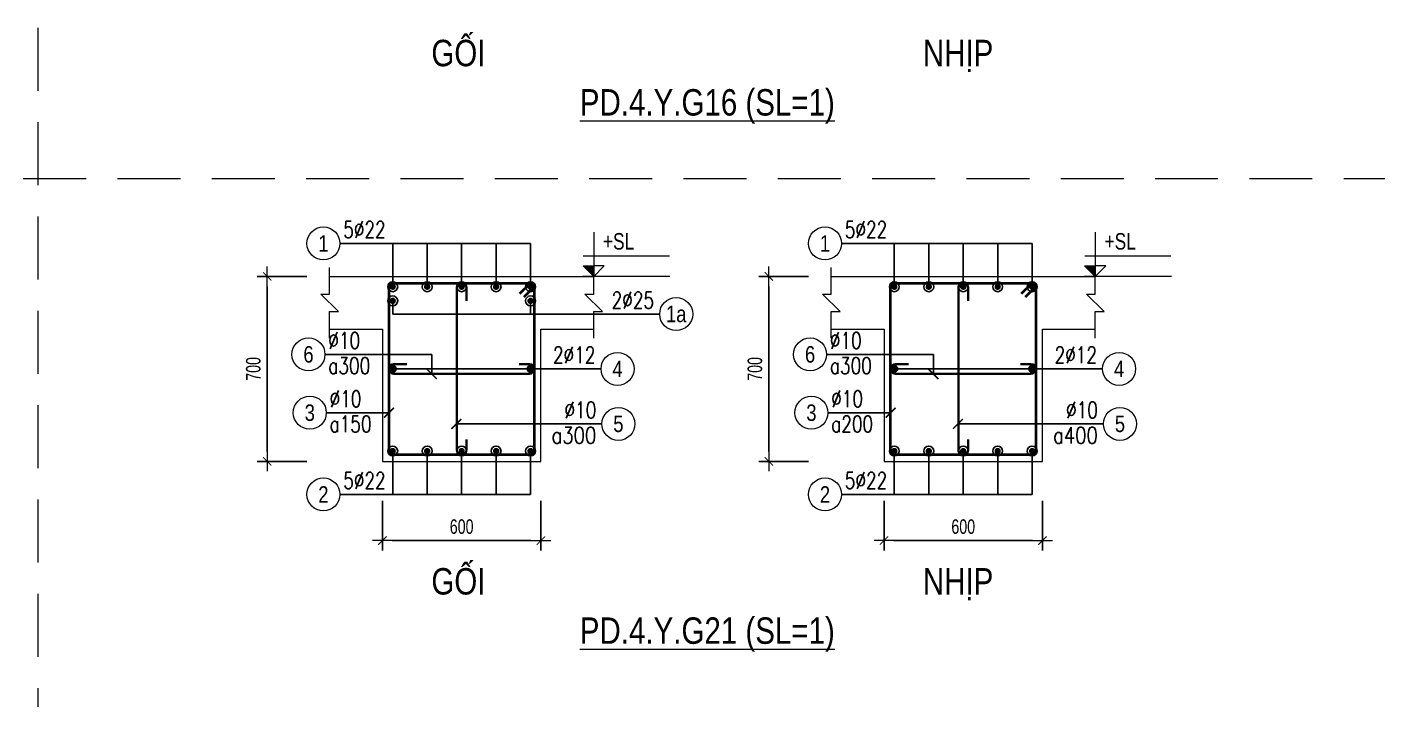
# Model space of a CAD drawing. Header units: millimetres. Extents: x 0 to 264070, y -218202 to 27271.
# Drawn here: x 235320 to 240436, y -218202 to -215628 of the extents above; entities that cross this region are included whole.
import ezdxf
from ezdxf.enums import TextEntityAlignment as Align

# ---------------------------------------------------------------- set-up
doc = ezdxf.new("R2010")
doc.units = ezdxf.units.MM
doc.header["$PDMODE"] = 3
doc.linetypes.add('HIDDEN2', pattern=[4.7625, 3.175, -1.5875])
doc.layers.get('0').update_dxf_attribs({"lineweight": 20})
doc.layers.get('Defpoints').update_dxf_attribs({"color": 151, "lineweight": 9})
for name, color, linetype, lineweight in [('NDC_S_ANNO', 7, 'Continuous', 20), ('NDC_S_CONTINUOUS', 3, 'Continuous', 20), ('NDC_S_DIM', 1, 'Continuous', 15), ('NDC_S_HIDDEN', 8, 'HIDDEN2', 13), ('NDC_S_REBAR', 4, 'Continuous', 35), ('NDC_S_STIRRUP', 4, 'Continuous', 40), ('NDC_S_TEXT SYMBOL', 7, 'Continuous', 20), ('NDC_S_THIN LINE', 8, 'Continuous', 9), ('NDC_S_VN TEXT', 7, 'Continuous', 20)]:
    doc.layers.add(name, color=color, linetype=linetype, lineweight=lineweight)
doc.styles.add('ARIAL', font='arial.ttf', dxfattribs={"width": 0.8})
doc.styles.add('NDC_ANNO', font='', dxfattribs={"width": 0.8})
doc.styles.add('NDC_DIM', font='', dxfattribs={"width": 0.75})
doc.styles.add('NDC_EN TXT', font='romans.shx', dxfattribs={"width": 0.8})
doc.styles.get('NDC_ANNO').set_extended_font_data('Dotum')
doc.styles.get('NDC_DIM').set_extended_font_data('Dotum')
doc.dimstyles.new('NDC_dim_25', dxfattribs={"dimscale": 25, "dimtxt": 2.2, "dimasz": 1.5, "dimexe": 1.5, "dimexo": 2.5, "dimgap": 1, "dimtad": 1, "dimdec": 0, "dimzin": 0, "dimdsep": 46, "dimtxsty": 'NDC_DIM', "dimblk": 'DIMMARK', "dimcen": 0.09, "dimdle": 1.2, "dimclrd": 1, "dimclre": 1, "dimclrt": 3, "dimadec": 0, "dimazin": 0, "dimtfac": 1, "dimtdec": 0, "dimtix": 1, "dimtofl": 0, "dimtmove": 0, "dimatfit": 3, "dimfxl": 6, "dimfxlon": 1, "dimtolj": 1, "dimtzin": 0, "dimarcsym": 0})

# ---------------------------------------------------------------- blocks, each defined once
blk = doc.blocks.new('kata_block_TD')
at = {"color": 6, "linetype": 'ByBlock', "lineweight": -2, "style": 'ARIAL', "width": 0.8}
blk.add_attdef('SECTDET2', text='', height=5, dxfattribs=at).set_placement((0, 7.97), align=Align.CENTER)
at = {"color": 0, "linetype": 'ByBlock', "lineweight": -2, "style": 'ARIAL', "width": 0.8}
blk.add_attdef('SECTDET1', text='', height=5, dxfattribs=at).set_placement((0, 1.47), align=Align.CENTER)
at = {"color": 3, "lineweight": 25, "style": 'ARIAL', "width": 0.8}
blk.add_attdef('SSCALE', text='', height=2.5, dxfattribs=at).set_placement((0, -4), align=Align.CENTER)
blk = doc.blocks.new('*U239')
blk.add_circle((2.5, 0), 2.5)
at = {"layer": 'NDC_S_VN TEXT', "color": 3, "style": 'NDC_EN TXT', "width": 0.75}
blk.add_attdef('DK2', text='', height=2.5, dxfattribs=at).set_placement((-0.85, 0.85), align=Align.RIGHT)
at = {"layer": 'NDC_S_VN TEXT', "color": 7, "style": 'ARIAL', "width": 0.8}
blk.add_attdef('SH3', text='', height=2.5, dxfattribs=at).set_placement((2.5, 0), align=Align.MIDDLE)
blk = doc.blocks.new('*U240')
blk.add_circle((-2.5, 0), 2.5)
at = {"layer": 'NDC_S_VN TEXT', "color": 3, "style": 'NDC_EN TXT', "width": 0.75}
blk.add_attdef('DK1', (0.5, 0.85), '', height=2.5, dxfattribs=at)
at = {"layer": 'NDC_S_VN TEXT', "color": 7, "style": 'ARIAL', "width": 0.8}
blk.add_attdef('SH2', text='', height=2.5, dxfattribs=at).set_placement((-2.5, 0), align=Align.MIDDLE)
blk = doc.blocks.new('*U241')
blk.add_circle((-2.5, 0), 2.5)
at = {"layer": 'NDC_S_VN TEXT', "color": 3, "style": 'NDC_EN TXT', "width": 0.75}
for tag, p in [('DK1', (0.5, 0.85)), ('KC1', (0.5, -2.97))]:
    blk.add_attdef(tag, p, '', height=2.5, dxfattribs=at)
at = {"layer": 'NDC_S_VN TEXT', "color": 7, "style": 'ARIAL', "width": 0.8}
blk.add_attdef('SH2', text='', height=2.5, dxfattribs=at).set_placement((-2.5, 0), align=Align.MIDDLE)
blk = doc.blocks.new('*U321')
blk.add_circle((2.5, 0), 2.5)
at = {"layer": 'NDC_S_VN TEXT', "color": 3, "style": 'NDC_EN TXT'}
for tag, width, p in [('DK2', 0.75, (-0.85, 0.85)), ('KC2', 0.8, (-0.85, -2.97))]:
    blk.add_attdef(tag, text='', height=2.5, dxfattribs=dict(at, width=width)).set_placement(p, align=Align.RIGHT)
at = {"layer": 'NDC_S_VN TEXT', "color": 7, "style": 'ARIAL', "width": 0.8}
blk.add_attdef('SH3', text='', height=2.5, dxfattribs=at).set_placement((2.5, 0), align=Align.MIDDLE)
blk = doc.blocks.new('kata_block_THEP')
at = {"layer": 'NDC_S_REBAR', "color": 0}
for p, q in [((-0.5, 0), (0.5, 0)), ((-0.35, 0.35), (0.35, -0.35)), ((0.35, 0.35), (-0.35, -0.35)), ((0, 0.5), (0, -0.5))]:
    blk.add_line(p, q, dxfattribs=at)
at = {"layer": 'NDC_S_REBAR', "color": 0, "const_width": 0.0833}
blk.add_lwpolyline([(-0.5, 0, 1), (0.5, 0, 1), (-0.5, 0, 1)], format="xyb", dxfattribs=at)
blk = doc.blocks.new('DIMMARK')
at = {"layer": 'NDC_S_DIM', "color": 1}
blk.add_line((-1.5, 0), (1, 0), dxfattribs=at)
at = {"layer": 'NDC_S_DIM', "color": 2, "const_width": 0.1}
blk.add_lwpolyline([(-0.42, -0.42), (0.42, 0.42)], dxfattribs=at)
blk = doc.blocks.new('*D842')
at = {"layer": 'Defpoints', "color": 0, "transparency": 16777216}
for p in [(238635.2, -216572.1), (238129.2, -217272.1), (238635.2, -217272.1)]:
    blk.add_point(p, dxfattribs=at)
at = {"layer": 'NDC_S_DIM', "color": 1, "lineweight": -2, "transparency": 16777216}
for p, q in [((238279.2, -216572.1), (238091.7, -216572.1)), ((238129.2, -216609.6), (238129.2, -217234.6)), ((238279.2, -217272.1), (238091.7, -217272.1))]:
    blk.add_line(p, q, dxfattribs=at)
at = {"layer": 'NDC_S_DIM', "color": 1, "lineweight": -2, "transparency": 16777216, "xscale": 37.5, "yscale": 37.5, "zscale": 37.5}
for p, rotation in [((238129.2, -216572.1), 90), ((238129.2, -217272.1), 270)]:
    blk.add_blockref('DIMMARK', p, dxfattribs=dict(at, rotation=rotation))
at = {"layer": 'NDC_S_DIM', "color": 3, "transparency": 16777216, "insert": (238076.7, -216922.1), "char_height": 55, "attachment_point": 5, "rotation": 90, "style": 'NDC_DIM'}
blk.add_mtext('\\A1;700', dxfattribs=at)
blk = doc.blocks.new('*D843')
at = {"layer": 'Defpoints', "color": 0, "transparency": 16777216}
for p in [(238565.5, -217272.1), (239165.5, -217272.1), (239165.5, -217572.1)]:
    blk.add_point(p, dxfattribs=at)
at = {"layer": 'NDC_S_DIM', "color": 1, "lineweight": -2, "transparency": 16777216}
for p, q in [((238565.5, -217422.1), (238565.5, -217609.6)), ((239165.5, -217422.1), (239165.5, -217609.6)), ((238603, -217572.1), (239128, -217572.1))]:
    blk.add_line(p, q, dxfattribs=at)
at = {"layer": 'NDC_S_DIM', "color": 1, "lineweight": -2, "transparency": 16777216, "xscale": 37.5, "yscale": 37.5, "zscale": 37.5, "rotation": 180}
blk.add_blockref('DIMMARK', (238565.5, -217572.1), dxfattribs=at)
at = {"layer": 'NDC_S_DIM', "color": 1, "lineweight": -2, "transparency": 16777216, "xscale": 37.5, "yscale": 37.5, "zscale": 37.5}
blk.add_blockref('DIMMARK', (239165.5, -217572.1), dxfattribs=at)
at = {"layer": 'NDC_S_DIM', "color": 3, "transparency": 16777216, "insert": (238865.5, -217519.6), "char_height": 55, "attachment_point": 5, "style": 'NDC_DIM'}
blk.add_mtext('\\A1;600', dxfattribs=at)
blk = doc.blocks.new('kata_block_CT')
at = {"layer": 'NDC_S_ANNO'}
blk.add_hatch(color=3, dxfattribs=at).paths.add_polyline_path([(0, 1.6), (-1.61, 1.6), (0, 0)])
at = {"layer": 'NDC_S_ANNO', "ltscale": 50}
h = blk.add_hatch(dxfattribs=at)
h.set_pattern_fill('ANSI31', color=256, scale=1.406, style=0)
h.paths.add_polyline_path([(0, 1.6), (0, 0), (1.61, 1.6)])
for p, q in [((-1.59, 3.14), (11.47, 3.14)), ((11.56, 0), (-1.64, 0))]:
    blk.add_line(p, q, dxfattribs=at)
for points in [[(0, 6.69), (0, 0)], [(0, 0), (-1.61, 1.6), (0, 1.6)], [(0, 0), (1.61, 1.6), (0, 1.6)]]:
    blk.add_lwpolyline(points, dxfattribs=at)
at = {"layer": 'NDC_S_ANNO', "color": 8, "ltscale": 50}
blk.add_lwpolyline([(0, 0), (-1.61, 1.6), (0, 1.6)], dxfattribs=at)
at = {"layer": 'NDC_S_TEXT SYMBOL', "color": 3, "style": 'NDC_ANNO', "width": 0.8}
blk.add_attdef('CT', (1.41, 4.07), '', height=2.5, dxfattribs=at)
blk = doc.blocks.new('*D844')
at = {"layer": 'Defpoints', "color": 0, "transparency": 16777216}
for p in [(236735.6, -216572.1), (236229.6, -217272.1), (236735.6, -217272.1)]:
    blk.add_point(p, dxfattribs=at)
at = {"layer": 'NDC_S_DIM', "color": 1, "lineweight": -2, "transparency": 16777216}
for p, q in [((236379.6, -216572.1), (236192.1, -216572.1)), ((236229.6, -216609.6), (236229.6, -217234.6)), ((236379.6, -217272.1), (236192.1, -217272.1))]:
    blk.add_line(p, q, dxfattribs=at)
at = {"layer": 'NDC_S_DIM', "color": 1, "lineweight": -2, "transparency": 16777216, "xscale": 37.5, "yscale": 37.5, "zscale": 37.5}
for p, rotation in [((236229.6, -216572.1), 90), ((236229.6, -217272.1), 270)]:
    blk.add_blockref('DIMMARK', p, dxfattribs=dict(at, rotation=rotation))
at = {"layer": 'NDC_S_DIM', "color": 3, "transparency": 16777216, "insert": (236177.1, -216922.1), "char_height": 55, "attachment_point": 5, "rotation": 90, "style": 'NDC_DIM'}
blk.add_mtext('\\A1;700', dxfattribs=at)
blk = doc.blocks.new('*D845')
at = {"layer": 'Defpoints', "color": 0, "transparency": 16777216}
for p in [(236665.9, -217272.1), (237265.9, -217272.1), (237265.9, -217572.1)]:
    blk.add_point(p, dxfattribs=at)
at = {"layer": 'NDC_S_DIM', "color": 1, "lineweight": -2, "transparency": 16777216}
for p, q in [((236665.9, -217422.1), (236665.9, -217609.6)), ((237265.9, -217422.1), (237265.9, -217609.6)), ((236703.4, -217572.1), (237228.4, -217572.1))]:
    blk.add_line(p, q, dxfattribs=at)
at = {"layer": 'NDC_S_DIM', "color": 1, "lineweight": -2, "transparency": 16777216, "xscale": 37.5, "yscale": 37.5, "zscale": 37.5, "rotation": 180}
blk.add_blockref('DIMMARK', (236665.9, -217572.1), dxfattribs=at)
at = {"layer": 'NDC_S_DIM', "color": 1, "lineweight": -2, "transparency": 16777216, "xscale": 37.5, "yscale": 37.5, "zscale": 37.5}
blk.add_blockref('DIMMARK', (237265.9, -217572.1), dxfattribs=at)
at = {"layer": 'NDC_S_DIM', "color": 3, "transparency": 16777216, "insert": (236965.9, -217519.6), "char_height": 55, "attachment_point": 5, "style": 'NDC_DIM'}
blk.add_mtext('\\A1;600', dxfattribs=at)

msp = doc.modelspace()

# ---------------------------------------------------------------- linework, layer by layer
at = {"layer": 'NDC_S_CONTINUOUS'}
for points in [[(236465.9, -216572.1), (236665.9, -216572.1), (236665.9, -216572.1), (237265.9, -216572.1), (237265.9, -216572.1), (237465.9, -216572.1)], [(238365.5, -216572.1), (238565.5, -216572.1), (238565.5, -216572.1), (239165.5, -216572.1), (239165.5, -216572.1), (239365.5, -216572.1)], [(236465.9, -216772.1), (236665.9, -216772.1), (236665.9, -217272.1), (237265.9, -217272.1), (237265.9, -216772.1), (237465.9, -216772.1)], [(238365.5, -216772.1), (238565.5, -216772.1), (238565.5, -217272.1), (239165.5, -217272.1), (239165.5, -216772.1), (239365.5, -216772.1)]]:
    msp.add_lwpolyline(points, dxfattribs=at)
at = {"layer": 'NDC_S_DIM'}
for centre in [(236704.9, -216664.6), (237226.9, -216664.6)]:
    msp.add_circle(centre, 18.8, dxfattribs=at)
at = {"layer": 'NDC_S_HIDDEN', "ltscale": 75}
for p, q in [((235360.4, -214202), (235360.4, -218202)), ((243045, -216202), (225114.4, -216202))]:
    msp.add_line(p, q, dxfattribs=at)
at = {"layer": 'NDC_S_REBAR'}
for points in [[(236984.3, -216664.4), (236984.3, -216615.5, 1), (236947.4, -216615.5), (236947.4, -217228.6, 1), (236984.3, -217228.6), (236984.3, -217189.4, -0.414214)], [(238883.9, -216664.4), (238883.9, -216615.5, 1), (238847, -216615.5), (238847, -217228.6, 1), (238883.9, -217228.6), (238883.9, -217189.4, -0.414214)], [(236758.3, -216903.6), (236709.4, -216903.6, 1), (236709.4, -216940.5), (237222.5, -216940.5, 1), (237222.5, -216903.6), (237183.3, -216903.6, -0.414214)], [(238657.8, -216903.6), (238608.9, -216903.6, 1), (238608.9, -216940.5), (239122.1, -216940.5, 1), (239122.1, -216903.6), (239082.8, -216903.6, -0.414214)]]:
    msp.add_lwpolyline(points, format="xyb", dxfattribs=at)
at = {"layer": 'NDC_S_STIRRUP'}
for points in [[(237186.9, -216637.1), (237226.9, -216597.1, -0.414214), (237240.9, -216611.1), (237240.9, -217233.1, -0.414214), (237226.9, -217247.1), (236704.9, -217247.1, -0.414214), (236690.9, -217233.1), (236690.9, -216611.1, -0.414214), (236704.9, -216597.1), (237226.9, -216597.1, -0.414214), (237240.9, -216611.1), (237200.9, -216651.1)], [(239086.5, -216637.1), (239126.5, -216597.1, -0.414214), (239140.5, -216611.1), (239140.5, -217233.1, -0.414214), (239126.5, -217247.1), (238604.5, -217247.1, -0.414214), (238590.5, -217233.1), (238590.5, -216611.1, -0.414214), (238604.5, -216597.1), (239126.5, -216597.1, -0.414214), (239140.5, -216611.1), (239100.5, -216651.1)]]:
    msp.add_lwpolyline(points, format="xyb", dxfattribs=at)
at = {"layer": 'NDC_S_THIN LINE'}
for points in [[(236465.9, -216805.4), (236465.9, -216705.4), (236499.3, -216705.4), (236432.6, -216638.7), (236465.9, -216638.7), (236465.9, -216538.7)], [(237465.9, -216805.4), (237465.9, -216705.4), (237499.3, -216705.4), (237432.6, -216638.7), (237465.9, -216638.7), (237465.9, -216538.7)], [(238365.5, -216805.4), (238365.5, -216705.4), (238398.8, -216705.4), (238332.2, -216638.7), (238365.5, -216638.7), (238365.5, -216538.7)], [(239365.5, -216805.4), (239365.5, -216705.4), (239398.8, -216705.4), (239332.2, -216638.7), (239365.5, -216638.7), (239365.5, -216538.7)]]:
    msp.add_lwpolyline(points, dxfattribs=at)

# ---------------------------------------------------------------- block references
at = {"layer": 'NDC_S_REBAR', "xscale": 22, "yscale": 22, "zscale": 22}
for p in [(236704.9, -216611.1), (236835.4, -216611.1), (236965.9, -216611.1), (237096.4, -216611.1), (237226.9, -216611.1), (238604.5, -216611.1), (238735, -216611.1), (238865.5, -216611.1), (238996, -216611.1), (239126.5, -216611.1), (236704.9, -216664.6), (237226.9, -216664.6), (236704.9, -216922.1), (237226.9, -216922.1), (238604.5, -216922.1), (239126.5, -216922.1), (236704.9, -217233.1), (236835.4, -217233.1), (236965.9, -217233.1), (237096.4, -217233.1), (237226.9, -217233.1), (238604.5, -217233.1), (238735, -217233.1), (238865.5, -217233.1), (238996, -217233.1), (239126.5, -217233.1)]:
    msp.add_blockref('kata_block_THEP', p, dxfattribs=at)
at = {"layer": 'NDC_S_THIN LINE', "xscale": 25, "yscale": 25, "zscale": 25}
for name, p, values in [('*U240', (236504.9, -216447.1), {'SH2': '1', 'DK1': '5%%c22'}), ('*U240', (238404.5, -216447.1), {'SH2': '1', 'DK1': '5%%c22'}), ('*U239', (237715.9, -216714.6), {'SH3': '1a', 'DK2': '2%%c25'}), ('*U241', (236448.4, -216867.1), {'SH2': '6', 'DK1': '%%c10', 'KC1': 'a300'}), ('*U241', (238348, -216867.1), {'SH2': '6', 'DK1': '%%c10', 'KC1': 'a300'}), ('*U239', (237493.8, -216922.1), {'SH3': '4', 'DK2': '2%%c12'}), ('*U239', (239393.4, -216922.1), {'SH3': '4', 'DK2': '2%%c12'}), ('*U241', (236453.4, -217087.9), {'SH2': '3', 'DK1': '%%c10', 'KC1': 'a150'}), ('*U241', (238353, -217087.9), {'SH2': '3', 'DK1': '%%c10', 'KC1': 'a200'}), ('*U321', (237497, -217130.5), {'SH3': '5', 'DK2': '%%c10', 'KC2': 'a300'}), ('*U321', (239396.5, -217130.5), {'SH3': '5', 'DK2': '%%c10', 'KC2': 'a400'}), ('*U240', (236504.9, -217397.1), {'SH2': '2', 'DK1': '5%%c22'}), ('*U240', (238404.5, -217397.1), {'SH2': '2', 'DK1': '5%%c22'})]:
    msp.add_blockref(name, p, dxfattribs=at).add_auto_attribs(values)
at = {"layer": 'NDC_S_VN TEXT'}
ref = msp.add_blockref('kata_block_TD', (236953.7, -215805.7), dxfattribs=dict(at, xscale=20, yscale=20, zscale=20))
ref.add_attrib('SECTDET1', 'GỐI', dxfattribs={"layer": '0', "color": 0, "linetype": 'ByBlock', "lineweight": -2, "height": 100, "style": 'ARIAL', "width": 0.8}).set_placement((236953.7, -215776.3), align=Align.CENTER)
ref = msp.add_blockref('kata_block_TD', (238846, -215805.7), dxfattribs=dict(at, xscale=20, yscale=20, zscale=20))
ref.add_attrib('SECTDET1', 'NHỊP', dxfattribs={"layer": '0', "color": 0, "linetype": 'ByBlock', "lineweight": -2, "height": 100, "style": 'ARIAL', "width": 0.8}).set_placement((238846, -215776.3), align=Align.CENTER)
ref = msp.add_blockref('kata_block_TD', (237896.3, -215992.4), dxfattribs=dict(at, xscale=20, yscale=20, zscale=20))
ref.add_attrib('SECTDET1', '%%uPD.4.Y.G16 (SL=1)', dxfattribs={"layer": '0', "color": 0, "linetype": 'ByBlock', "lineweight": -2, "height": 100, "style": 'ARIAL', "width": 0.8}).set_placement((237896.3, -215963), align=Align.CENTER)
at = {"layer": 'NDC_S_VN TEXT', "xscale": 25, "yscale": 25, "zscale": 25}
for p in [(237465.9, -216572.1), (239365.5, -216572.1)]:
    msp.add_blockref('kata_block_CT', p, dxfattribs=at).add_auto_attribs({'CT': '+SL'})
at = {"layer": 'NDC_S_VN TEXT'}
ref = msp.add_blockref('kata_block_TD', (236953.7, -217805.7), dxfattribs=dict(at, xscale=20, yscale=20, zscale=20))
ref.add_attrib('SECTDET1', 'GỐI', dxfattribs={"layer": '0', "color": 0, "linetype": 'ByBlock', "lineweight": -2, "height": 100, "style": 'ARIAL', "width": 0.8}).set_placement((236953.7, -217776.3), align=Align.CENTER)
ref = msp.add_blockref('kata_block_TD', (238846, -217805.7), dxfattribs=dict(at, xscale=20, yscale=20, zscale=20))
ref.add_attrib('SECTDET1', 'NHỊP', dxfattribs={"layer": '0', "color": 0, "linetype": 'ByBlock', "lineweight": -2, "height": 100, "style": 'ARIAL', "width": 0.8}).set_placement((238846, -217776.3), align=Align.CENTER)
ref = msp.add_blockref('kata_block_TD', (237896.3, -217992.4), dxfattribs=dict(at, xscale=20, yscale=20, zscale=20))
ref.add_attrib('SECTDET1', '%%uPD.4.Y.G21 (SL=1)', dxfattribs={"layer": '0', "color": 0, "linetype": 'ByBlock', "lineweight": -2, "height": 100, "style": 'ARIAL', "width": 0.8}).set_placement((237896.3, -217963), align=Align.CENTER)

# ---------------------------------------------------------------- dimensions: what is measured, and where the dimension line sits
at = {"layer": 'NDC_S_DIM'}
for base, p1, p2, picture, middle in [((236229.6, -217272.1), (236735.6, -216572.1), (236735.6, -217272.1), '*D844', (236177.1, -216922.1)), ((238129.2, -217272.1), (238635.2, -216572.1), (238635.2, -217272.1), '*D842', (238076.7, -216922.1))]:
    dim = msp.add_linear_dim(base=base, p1=p1, p2=p2, angle=270, dimstyle='NDC_dim_25', dxfattribs=at)
    dim.commit()
    dim.dimension.update_dxf_attribs({"geometry": picture, "text_midpoint": middle})
for base, p1, p2, picture, middle in [((237265.9, -217572.1), (236665.9, -217272.1), (237265.9, -217272.1), '*D845', (236965.9, -217519.6)), ((239165.5, -217572.1), (238565.5, -217272.1), (239165.5, -217272.1), '*D843', (238865.5, -217519.6))]:
    dim = msp.add_linear_dim(base=base, p1=p1, p2=p2, dimstyle='NDC_dim_25', dxfattribs=at)
    dim.commit()
    dim.dimension.update_dxf_attribs({"geometry": picture, "text_midpoint": middle})

# ---------------------------------------------------------------- leaders
at = {"layer": 'NDC_S_THIN LINE'}
for points, override in [([(237226.9, -216611.1), (237226.9, -216447.1), (236504.9, -216447.1)], {"dimldrblk": 'DotBlank'}), ([(237096.4, -216611.1), (237096.4, -216447.1), (236504.9, -216447.1)], {"dimldrblk": 'DotBlank'}), ([(236965.9, -216611.1), (236965.9, -216447.1), (236504.9, -216447.1)], {"dimldrblk": 'DotBlank'}), ([(236835.4, -216611.1), (236835.4, -216447.1), (236504.9, -216447.1)], {"dimldrblk": 'DotBlank'}), ([(236704.9, -216611.1), (236704.9, -216447.1), (236504.9, -216447.1)], {"dimldrblk": 'DotBlank'}), ([(239126.5, -216611.1), (239126.5, -216447.1), (238404.5, -216447.1)], {"dimldrblk": 'DotBlank'}), ([(238996, -216611.1), (238996, -216447.1), (238404.5, -216447.1)], {"dimldrblk": 'DotBlank'}), ([(238865.5, -216611.1), (238865.5, -216447.1), (238404.5, -216447.1)], {"dimldrblk": 'DotBlank'}), ([(238735, -216611.1), (238735, -216447.1), (238404.5, -216447.1)], {"dimldrblk": 'DotBlank'}), ([(238604.5, -216611.1), (238604.5, -216447.1), (238404.5, -216447.1)], {"dimldrblk": 'DotBlank'}), ([(236704.9, -216664.6), (236704.9, -216714.6), (237715.9, -216714.6)], {"dimldrblk": 'DotBlank'}), ([(237226.9, -216664.6), (237226.9, -216714.6), (237715.9, -216714.6)], {"dimldrblk": 'DotBlank'}), ([(236853.3, -216942.1), (236853.3, -216867.1), (236448.4, -216867.1)], {"dimldrblk": 'ArchTick'}), ([(238752.8, -216942.1), (238752.8, -216867.1), (238348, -216867.1)], {"dimldrblk": 'ArchTick'}), ([(236704.9, -216922.1), (237232.9, -216922.1)], {"dimasz": 1, "dimldrblk": 'DotBlank'}), ([(237226.9, -216922.1), (236704.9, -216922.1)], {"dimasz": 1, "dimldrblk": 'DotBlank'}), ([(237226.9, -216922.1), (237493.8, -216922.1)], {"dimldrblk": 'DotSmall'}), ([(238604.5, -216922.1), (239132.5, -216922.1)], {"dimasz": 1, "dimldrblk": 'DotBlank'}), ([(239126.5, -216922.1), (238604.5, -216922.1)], {"dimasz": 1, "dimldrblk": 'DotBlank'}), ([(239126.5, -216922.1), (239393.4, -216922.1)], {"dimldrblk": 'DotSmall'}), ([(236690.9, -217087.9), (236453.4, -217087.9)], {"dimldrblk": 'ArchTick'}), ([(238590.5, -217087.9), (238353, -217087.9)], {"dimldrblk": 'ArchTick'}), ([(236945.9, -217130.5), (237497, -217130.5)], {"dimldrblk": 'ArchTick'}), ([(238845.5, -217130.5), (239396.5, -217130.5)], {"dimldrblk": 'ArchTick'}), ([(237226.9, -217233.1), (237226.9, -217397.1), (236504.9, -217397.1)], {"dimldrblk": 'DotBlank'}), ([(237096.4, -217233.1), (237096.4, -217397.1), (236504.9, -217397.1)], {"dimldrblk": 'DotBlank'}), ([(236965.9, -217233.1), (236965.9, -217397.1), (236504.9, -217397.1)], {"dimldrblk": 'DotBlank'}), ([(236835.4, -217233.1), (236835.4, -217397.1), (236504.9, -217397.1)], {"dimldrblk": 'DotBlank'}), ([(236704.9, -217233.1), (236704.9, -217397.1), (236504.9, -217397.1)], {"dimldrblk": 'DotBlank'}), ([(239126.5, -217233.1), (239126.5, -217397.1), (238404.5, -217397.1)], {"dimldrblk": 'DotBlank'}), ([(238996, -217233.1), (238996, -217397.1), (238404.5, -217397.1)], {"dimldrblk": 'DotBlank'}), ([(238865.5, -217233.1), (238865.5, -217397.1), (238404.5, -217397.1)], {"dimldrblk": 'DotBlank'}), ([(238735, -217233.1), (238735, -217397.1), (238404.5, -217397.1)], {"dimldrblk": 'DotBlank'}), ([(238604.5, -217233.1), (238604.5, -217397.1), (238404.5, -217397.1)], {"dimldrblk": 'DotBlank'})]:
    msp.add_leader(points, dimstyle='NDC_dim_25', override=override, dxfattribs=at)

doc.saveas('drawing.dxf')
